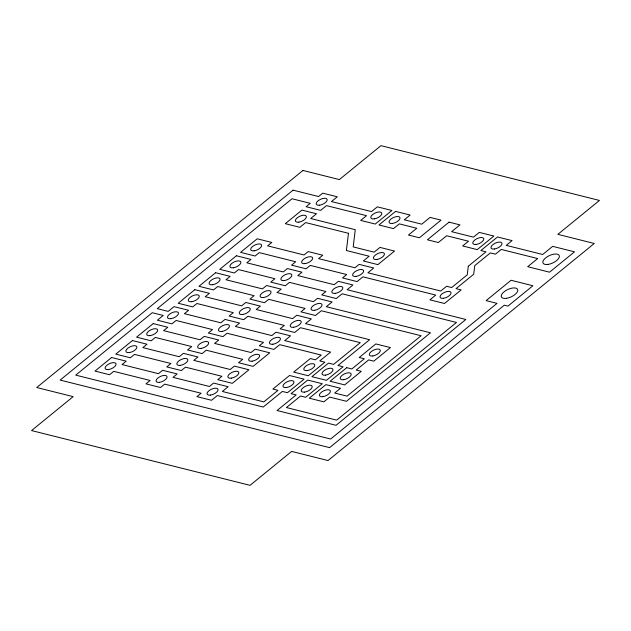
<?xml version="1.0" encoding="UTF-8"?>
<svg xmlns="http://www.w3.org/2000/svg" width="631" height="631" viewBox="0 0 631 631"><rect width="100%" height="100%" fill="white"/><g stroke="black" fill="none" stroke-linecap="round" stroke-linejoin="round"><path stroke-width="0.95" d="M348.47 233.304L346.395 250.523L369.151 256.225L363.33 260.974L377.898 264.626L394.533 251.059L379.965 247.407L374.144 252.155L353.202 246.902L355.269 229.684L310.673 218.507L316.494 213.759L301.926 210.107L285.291 223.674L299.851 227.326L305.68 222.577L348.47 233.304M468.305 266.219L467.271 274.824L451.662 287.555L446.567 286.277L440.738 291.025L367.912 272.766L373.733 268.017L359.165 264.365L355.008 267.757L318.592 258.631L322.756 255.239L308.188 251.588L304.032 254.979L267.615 245.845L271.772 242.454L257.203 238.802L240.569 252.368L255.137 256.02L259.294 252.629L295.71 261.762L291.546 265.154L306.114 268.806L310.278 265.414L346.687 274.54L342.53 277.932L357.099 281.584L362.92 276.835L435.753 295.095L429.924 299.843L444.492 303.495L461.135 289.929L456.032 288.643L473.707 274.24L474.741 265.627L490.35 252.905L495.445 254.183L501.266 249.434L537.683 258.56L527.697 266.7L549.546 272.182L574.51 251.832L552.661 246.35L542.676 254.49L506.259 245.364L512.08 240.616L497.52 236.964L480.877 250.531L485.98 251.808L468.305 266.219M302.951 170.449L36.732 387.521L73.149 396.647L31.55 430.563L250.042 485.334L291.64 451.417L328.049 460.551L594.268 243.479L557.851 234.353L599.45 200.437L380.958 145.666L339.36 179.583L302.951 170.449M293.076 190.152L60.134 380.083L329.603 447.631L504.311 305.183L507.955 306.098L532.911 285.748L511.063 280.267L486.107 300.616L497.031 303.361L330.644 439.026L75.736 375.122L152.276 312.716L163.2 315.461L157.379 320.209L171.94 323.861L176.104 320.469L212.513 329.595L208.356 332.987L222.924 336.638L227.081 333.247L263.498 342.373L259.341 345.764L273.901 349.416L279.73 344.668L321.242 355.072L315.413 359.82L310.318 358.542L293.683 372.109L308.243 375.76L324.886 362.194L319.783 360.916L330.605 352.098L284.715 340.598L290.544 335.85L275.976 332.198L271.819 335.589L235.402 326.464L239.559 323.072L224.999 319.42L220.834 322.812L184.418 313.678L188.582 310.286L174.014 306.642L168.193 311.391L157.269 308.646L292.035 198.757L310.247 203.324L306.082 206.716L320.651 210.368L326.479 205.619L366.532 215.66L360.711 220.408L375.271 224.06L391.914 210.494L377.346 206.842L371.525 211.59L331.464 201.549L337.293 196.801L322.725 193.149L318.568 196.541L293.076 190.152M111.616 357.517L94.981 371.083L109.549 374.735L113.706 371.344L150.123 380.469L145.958 383.861L160.526 387.513L164.691 384.121L201.1 393.247L196.943 396.639L211.511 400.291L217.332 395.542L263.214 407.042L282.349 391.441L287.444 392.719L304.087 379.152L289.519 375.5L272.884 389.067L277.979 390.344L263.837 401.884L222.325 391.472L228.146 386.724L213.578 383.072L209.421 386.464L173.004 377.338L177.169 373.946L162.601 370.294L158.444 373.686L122.028 364.56L126.184 361.169L111.616 357.517M132.415 340.559L115.781 354.125L130.349 357.777L134.506 354.385L170.922 363.511L166.758 366.903L181.326 370.555L185.482 367.163L221.899 376.289L217.742 379.681L232.311 383.332L248.945 369.766L234.377 366.114L230.22 369.506L193.804 360.38L197.968 356.988L183.4 353.336L179.236 356.728L142.827 347.602L146.984 344.21L132.415 340.559M153.215 323.6L136.58 337.167L151.14 340.819L155.305 337.427L191.721 346.553L187.557 349.945L202.125 353.597L206.282 350.205L242.698 359.331L238.542 362.722L253.102 366.374L269.745 352.808L255.176 349.156L251.02 352.548L214.603 343.422L218.76 340.03L204.199 336.378L200.035 339.77L163.618 330.644L167.783 327.252L153.215 323.6M194.813 289.684L178.171 303.251L192.739 306.895L196.896 303.503L233.312 312.637L229.156 316.028L243.724 319.68L247.88 316.289L284.297 325.415L280.132 328.806L294.701 332.458L300.522 327.71L360.246 342.68L333.625 364.387L328.522 363.109L311.888 376.675L326.456 380.327L343.09 366.761L337.995 365.483L369.608 339.707L305.514 323.64L311.343 318.892L296.775 315.24L292.618 318.631L256.202 309.505L260.358 306.114L245.79 302.462L241.634 305.854L205.217 296.72L209.382 293.328L194.813 289.684M215.613 272.718L198.97 286.293L213.538 289.937L217.695 286.545L254.112 295.679L249.955 299.07L264.515 302.722L268.68 299.331L305.096 308.456L300.932 311.848L315.5 315.5L321.321 310.752L421.098 335.763L347.058 396.134L334.675 393.034L340.503 388.286L325.935 384.634L309.3 398.2L323.861 401.852L329.69 397.104L346.435 401.3L430.46 332.789L326.314 306.682L332.135 301.933L317.574 298.282L313.41 301.673L277.001 292.547L281.158 289.156L266.59 285.504L262.433 288.895L226.016 279.762L230.173 276.37L215.613 272.718M236.412 255.76L219.769 269.327L234.338 272.978L238.494 269.587L274.911 278.721L270.754 282.112L285.315 285.764L289.479 282.373L325.896 291.498L321.731 294.89L336.299 298.542L342.12 293.794L456.465 322.457L336.67 420.136L286.411 407.539L300.561 396.008L305.656 397.285L322.291 383.719L307.731 380.067L291.088 393.634L296.191 394.911L277.056 410.513L336.047 425.302L465.828 319.483L347.113 289.724L352.934 284.975L338.374 281.323L334.209 284.715L297.793 275.589L301.957 272.198L287.389 268.546L283.232 271.937L246.816 262.804L250.972 259.412L236.412 255.76M395.558 211.401L378.915 224.967L393.484 228.619L399.305 223.871L416.783 228.256L408.462 235.04L419.394 237.777L441.022 220.14L430.097 217.403L421.776 224.186L404.297 219.801L410.118 215.053L395.558 211.401M449.035 222.151L427.4 239.788L438.324 242.525L446.645 235.742L468.494 241.216L462.673 245.964L477.233 249.616L493.876 236.049L479.308 232.397L473.487 237.146L451.638 231.672L459.96 224.888L449.035 222.151M346.734 367.676L330.092 381.242L344.66 384.894L361.303 371.328L356.2 370.05L368.678 359.875L373.781 361.153L390.415 347.586L375.847 343.934L359.213 357.501L364.308 358.779L351.83 368.954L346.734 367.676M374.286 218.886A5.963 2.705 -24.9 0 0 381.779 213.089A5.963 2.705 -24.9 0 0 372.874 214.374A5.963 2.705 -24.9 0 0 374.286 218.886M252.116 361.2A5.963 2.705 -24.9 0 0 259.609 355.403A5.963 2.705 -24.9 0 0 250.704 356.696A5.963 2.705 -24.9 0 0 252.116 361.2M150.154 335.637A5.963 2.705 -24.9 0 0 157.647 329.847A5.963 2.705 -24.9 0 0 148.742 331.133A5.963 2.705 -24.9 0 0 150.154 335.637M392.49 223.445A5.963 2.705 -24.9 0 0 399.983 217.656A5.963 2.705 -24.9 0 0 391.078 218.941A5.963 2.705 -24.9 0 0 392.49 223.445M129.355 352.595A5.963 2.705 -24.9 0 0 136.848 346.805A5.963 2.705 -24.9 0 0 127.943 348.091A5.963 2.705 -24.9 0 0 129.355 352.595M212.544 284.762A5.963 2.705 -24.9 0 0 220.045 278.973A5.963 2.705 -24.9 0 0 211.133 280.259A5.963 2.705 -24.9 0 0 212.544 284.762M476.247 244.442A5.963 2.705 -24.9 0 0 483.74 238.652A5.963 2.705 -24.9 0 0 474.835 239.938A5.963 2.705 -24.9 0 0 476.247 244.442M494.452 249.008A5.963 2.705 -24.9 0 0 501.953 243.211A5.963 2.705 -24.9 0 0 493.04 244.497A5.963 2.705 -24.9 0 0 494.452 249.008M443.498 298.313A5.963 2.705 -24.9 0 0 450.999 292.524A5.963 2.705 -24.9 0 0 442.086 293.809A5.963 2.705 -24.9 0 0 443.498 298.313M263.529 297.54A5.963 2.705 -24.9 0 0 271.022 291.751A5.963 2.705 -24.9 0 0 262.117 293.036A5.963 2.705 -24.9 0 0 263.529 297.54M305.12 263.624A5.963 2.705 -24.9 0 0 312.621 257.834A5.963 2.705 -24.9 0 0 303.708 259.12A5.963 2.705 -24.9 0 0 305.12 263.624M221.931 331.464A5.963 2.705 -24.9 0 0 229.424 325.667A5.963 2.705 -24.9 0 0 220.519 326.953A5.963 2.705 -24.9 0 0 221.931 331.464M180.332 365.381A5.963 2.705 -24.9 0 0 187.833 359.583A5.963 2.705 -24.9 0 0 178.92 360.869A5.963 2.705 -24.9 0 0 180.332 365.381M286.458 387.544A5.963 2.705 -24.9 0 0 293.951 381.755A5.963 2.705 -24.9 0 0 285.046 383.041A5.963 2.705 -24.9 0 0 286.458 387.544M372.787 355.971A5.963 2.705 -24.9 0 0 380.28 350.181A5.963 2.705 -24.9 0 0 371.375 351.467A5.963 2.705 -24.9 0 0 372.787 355.971M322.867 396.678A5.963 2.705 -24.9 0 0 330.368 390.881A5.963 2.705 -24.9 0 0 321.463 392.166A5.963 2.705 -24.9 0 0 322.867 396.678M307.258 370.586A5.963 2.705 -24.9 0 0 314.751 364.797A5.963 2.705 -24.9 0 0 305.846 366.083A5.963 2.705 -24.9 0 0 307.258 370.586M254.143 250.846A5.963 2.705 -24.9 0 0 261.636 245.057A5.963 2.705 -24.9 0 0 252.731 246.342A5.963 2.705 -24.9 0 0 254.143 250.846M242.73 314.506A5.963 2.705 -24.9 0 0 250.223 308.709A5.963 2.705 -24.9 0 0 241.318 309.995A5.963 2.705 -24.9 0 0 242.73 314.506M376.904 259.451A5.963 2.705 -24.9 0 0 384.397 253.654A5.963 2.705 -24.9 0 0 375.492 254.94A5.963 2.705 -24.9 0 0 376.904 259.451M298.865 222.151A5.963 2.705 -24.9 0 0 306.358 216.354A5.963 2.705 -24.9 0 0 297.453 217.64A5.963 2.705 -24.9 0 0 298.865 222.151M319.657 205.193A5.963 2.705 -24.9 0 0 327.158 199.396A5.963 2.705 -24.9 0 0 318.253 200.682A5.963 2.705 -24.9 0 0 319.657 205.193M159.533 382.339A5.963 2.705 -24.9 0 0 167.034 376.541A5.963 2.705 -24.9 0 0 158.129 377.827A5.963 2.705 -24.9 0 0 159.533 382.339M284.329 280.582A5.963 2.705 -24.9 0 0 291.822 274.793A5.963 2.705 -24.9 0 0 282.917 276.078A5.963 2.705 -24.9 0 0 284.329 280.582M201.131 348.422A5.963 2.705 -24.9 0 0 208.632 342.625A5.963 2.705 -24.9 0 0 199.719 343.911A5.963 2.705 -24.9 0 0 201.131 348.422M335.306 293.368A5.963 2.705 -24.9 0 0 342.799 287.57A5.963 2.705 -24.9 0 0 333.894 288.856A5.963 2.705 -24.9 0 0 335.306 293.368M210.517 395.116A5.963 2.705 -24.9 0 0 218.01 389.327A5.963 2.705 -24.9 0 0 209.106 390.613A5.963 2.705 -24.9 0 0 210.517 395.116M293.707 327.284A5.963 2.705 -24.9 0 0 301.208 321.487A5.963 2.705 -24.9 0 0 292.295 322.772A5.963 2.705 -24.9 0 0 293.707 327.284M343.666 379.712A5.963 2.705 -24.9 0 0 351.167 373.923A5.963 2.705 -24.9 0 0 342.254 375.208A5.963 2.705 -24.9 0 0 343.666 379.712M304.663 392.111A5.963 2.705 -24.9 0 0 312.164 386.314A5.963 2.705 -24.9 0 0 303.251 387.608A5.963 2.705 -24.9 0 0 304.663 392.111M325.462 375.153A5.963 2.705 -24.9 0 0 332.955 369.356A5.963 2.705 -24.9 0 0 324.05 370.642A5.963 2.705 -24.9 0 0 325.462 375.153M108.556 369.553A5.963 2.705 -24.9 0 0 116.049 363.764A5.963 2.705 -24.9 0 0 107.144 365.049A5.963 2.705 -24.9 0 0 108.556 369.553M170.946 318.679A5.963 2.705 -24.9 0 0 178.447 312.889A5.963 2.705 -24.9 0 0 169.542 314.175A5.963 2.705 -24.9 0 0 170.946 318.679M231.317 378.158A5.963 2.705 -24.9 0 0 238.81 372.361A5.963 2.705 -24.9 0 0 229.905 373.655A5.963 2.705 -24.9 0 0 231.317 378.158M356.105 276.41A5.963 2.705 -24.9 0 0 363.598 270.612A5.963 2.705 -24.9 0 0 354.693 271.898A5.963 2.705 -24.9 0 0 356.105 276.41M314.506 310.326A5.963 2.705 -24.9 0 0 322.007 304.528A5.963 2.705 -24.9 0 0 313.094 305.814A5.963 2.705 -24.9 0 0 314.506 310.326M272.907 344.242A5.963 2.705 -24.9 0 0 280.409 338.445A5.963 2.705 -24.9 0 0 271.504 339.738A5.963 2.705 -24.9 0 0 272.907 344.242M233.344 267.804A5.963 2.705 -24.9 0 0 240.837 262.015A5.963 2.705 -24.9 0 0 231.932 263.301A5.963 2.705 -24.9 0 0 233.344 267.804M191.745 301.721A5.963 2.705 -24.9 0 0 199.246 295.931A5.963 2.705 -24.9 0 0 190.333 297.217A5.963 2.705 -24.9 0 0 191.745 301.721M506.464 298.329A8.944 4.062 -24.9 0 0 517.712 289.645A8.944 4.062 -24.9 0 0 504.35 291.569A8.944 4.062 -24.9 0 0 506.464 298.329M548.063 264.413A8.944 4.062 -24.9 0 0 559.303 255.729A8.944 4.062 -24.9 0 0 545.941 257.653A8.944 4.062 -24.9 0 0 548.063 264.413"/></g></svg>
